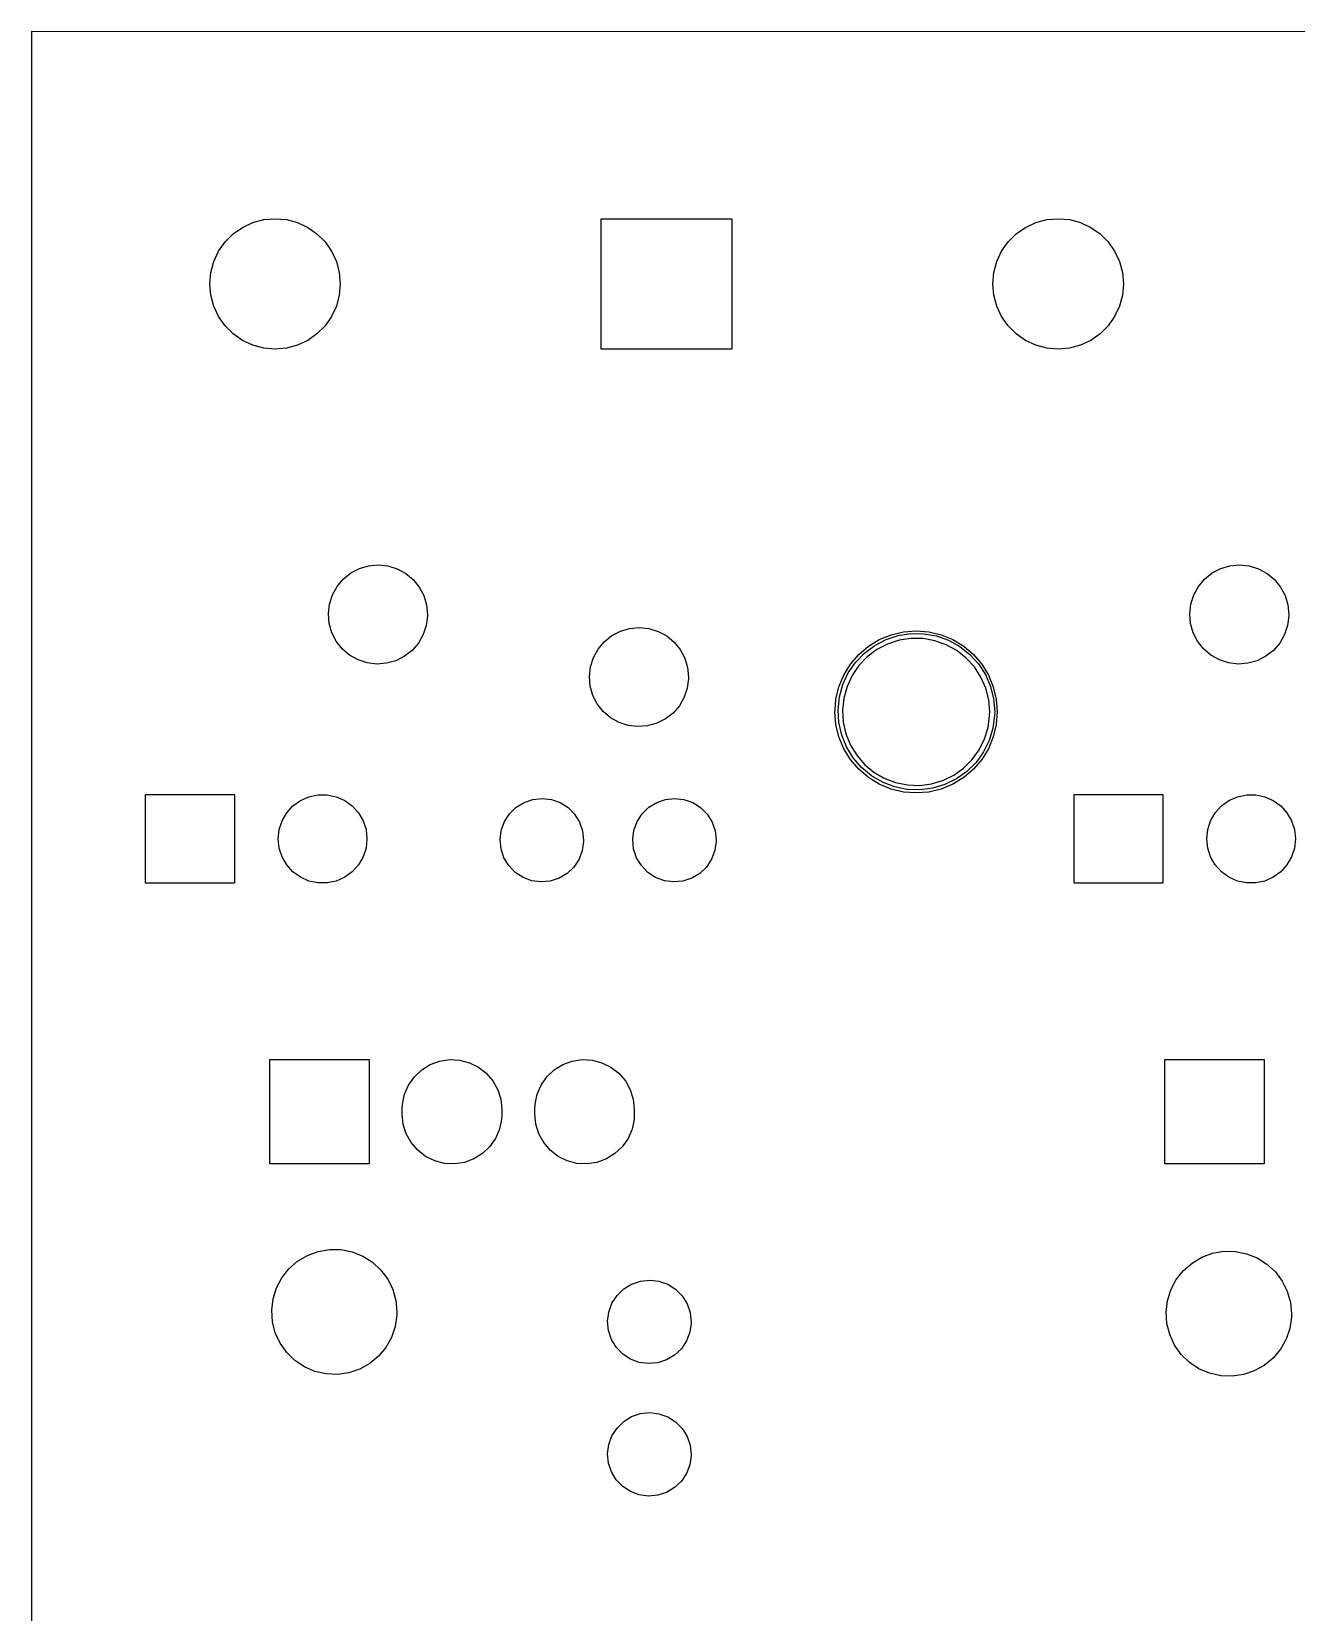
# Model space of a CAD drawing. Extents: x 10 to 287, y -200 to -10.
# Drawn here: x 33.57 to 57.79, y -67.12 to -36.83 of the extents above; entities that cross this region are included whole.
import ezdxf

# ---------------------------------------------------------------- set-up
doc = ezdxf.new("R2010")
doc.units = 0
doc.layers.add('BLACK', color=7, linetype='CONTINUOUS')

msp = doc.modelspace()

# ---------------------------------------------------------------- linework, layer by layer
at = {"layer": 'BLACK', "linetype": 'CONTINUOUS'}
for p, q in [((33.5663, -36.8309), (33.5659, -122.195)), ((206.771, -36.8788), (33.5663, -36.8309)), ((37.4254, -40.7078), (37.6039, -40.5828)), ((37.6039, -40.5828), (37.8014, -40.4907)), ((37.8014, -40.4907), (38.0118, -40.4343)), ((38.0118, -40.4343), (38.2289, -40.4153)), ((38.2289, -40.4153), (38.446, -40.4343)), ((38.446, -40.4343), (38.6564, -40.4907)), ((38.6564, -40.4907), (38.8539, -40.5828)), ((38.8539, -40.5828), (39.0324, -40.7078)), ((44.4789, -42.9153), (44.4789, -40.4153)), ((44.4789, -40.4153), (46.9789, -40.4153)), ((46.9789, -40.4153), (46.9789, -42.9153)), ((52.4254, -40.7078), (52.6039, -40.5828)), ((52.6039, -40.5828), (52.8014, -40.4907)), ((52.8014, -40.4907), (53.0118, -40.4343)), ((53.0118, -40.4343), (53.2289, -40.4153)), ((53.2289, -40.4153), (53.446, -40.4343)), ((53.446, -40.4343), (53.6564, -40.4907)), ((53.6564, -40.4907), (53.8539, -40.5828)), ((53.8539, -40.5828), (54.0324, -40.7078)), ((37.1464, -41.0403), (37.2713, -40.8619)), ((37.2713, -40.8619), (37.4254, -40.7078)), ((39.0324, -40.7078), (39.1865, -40.8619)), ((39.1865, -40.8619), (39.3114, -41.0403)), ((52.1464, -41.0403), (52.2713, -40.8619)), ((52.2713, -40.8619), (52.4254, -40.7078)), ((54.0324, -40.7078), (54.1865, -40.8619)), ((54.1865, -40.8619), (54.3114, -41.0403)), ((37.0543, -41.2378), (37.1464, -41.0403)), ((39.3114, -41.0403), (39.4035, -41.2378)), ((52.0543, -41.2378), (52.1464, -41.0403)), ((54.3114, -41.0403), (54.4035, -41.2378)), ((36.9789, -41.6653), (36.9979, -41.4483)), ((36.9979, -41.4483), (37.0543, -41.2378)), ((39.4035, -41.2378), (39.4599, -41.4483)), ((39.4599, -41.4483), (39.4789, -41.6653)), ((51.9789, -41.6653), (51.9979, -41.4483)), ((51.9979, -41.4483), (52.0543, -41.2378)), ((54.4035, -41.2378), (54.4599, -41.4483)), ((54.4599, -41.4483), (54.4789, -41.6653)), ((36.9979, -41.8824), (36.9789, -41.6653)), ((39.4789, -41.6653), (39.4599, -41.8824)), ((51.9979, -41.8824), (51.9789, -41.6653)), ((54.4789, -41.6653), (54.4599, -41.8824)), ((37.0543, -42.0929), (36.9979, -41.8824)), ((37.1464, -42.2903), (37.0543, -42.0929)), ((39.4035, -42.0929), (39.3114, -42.2903)), ((39.4599, -41.8824), (39.4035, -42.0929)), ((52.0543, -42.0929), (51.9979, -41.8824)), ((52.1464, -42.2903), (52.0543, -42.0929)), ((54.4035, -42.0929), (54.3114, -42.2903)), ((54.4599, -41.8824), (54.4035, -42.0929)), ((37.2713, -42.4688), (37.1464, -42.2903)), ((39.3114, -42.2903), (39.1865, -42.4688)), ((52.2713, -42.4688), (52.1464, -42.2903)), ((54.3114, -42.2903), (54.1865, -42.4688)), ((37.4254, -42.6229), (37.2713, -42.4688)), ((37.6039, -42.7479), (37.4254, -42.6229)), ((39.0324, -42.6229), (38.8539, -42.7479)), ((39.1865, -42.4688), (39.0324, -42.6229)), ((52.4254, -42.6229), (52.2713, -42.4688)), ((52.6039, -42.7479), (52.4254, -42.6229)), ((54.0324, -42.6229), (53.8539, -42.7479)), ((54.1865, -42.4688), (54.0324, -42.6229)), ((37.8014, -42.84), (37.6039, -42.7479)), ((38.0118, -42.8964), (37.8014, -42.84)), ((38.2289, -42.9153), (38.0118, -42.8964)), ((38.446, -42.8964), (38.2289, -42.9153)), ((38.6564, -42.84), (38.446, -42.8964)), ((38.8539, -42.7479), (38.6564, -42.84)), ((46.9789, -42.9153), (44.4789, -42.9153)), ((52.8014, -42.84), (52.6039, -42.7479)), ((53.0118, -42.8964), (52.8014, -42.84)), ((53.2289, -42.9153), (53.0118, -42.8964)), ((53.446, -42.8964), (53.2289, -42.9153)), ((53.6564, -42.84), (53.446, -42.8964)), ((53.8539, -42.7479), (53.6564, -42.84)), ((39.5353, -47.3213), (39.6798, -47.2051)), ((39.6798, -47.2051), (39.8441, -47.1192)), ((39.8441, -47.1192), (40.022, -47.0668)), ((40.022, -47.0668), (40.2066, -47.05)), ((40.2066, -47.05), (40.391, -47.0694)), ((40.391, -47.0694), (40.5681, -47.1242)), ((40.5681, -47.1242), (40.7312, -47.2124)), ((40.7312, -47.2124), (40.8741, -47.3306)), ((56.0353, -47.3213), (56.1798, -47.2051)), ((56.1798, -47.2051), (56.3441, -47.1192)), ((56.3441, -47.1192), (56.522, -47.0668)), ((56.522, -47.0668), (56.7066, -47.05)), ((56.7066, -47.05), (56.891, -47.0694)), ((56.891, -47.0694), (57.0681, -47.1242)), ((57.0681, -47.1242), (57.2312, -47.2124)), ((57.2312, -47.2124), (57.3741, -47.3306)), ((39.3268, -47.6258), (39.4161, -47.4633)), ((39.4161, -47.4633), (39.5353, -47.3213)), ((40.8741, -47.3306), (40.9913, -47.4743)), ((40.9913, -47.4743), (41.0783, -47.638)), ((55.8268, -47.6258), (55.9161, -47.4633)), ((55.9161, -47.4633), (56.0353, -47.3213)), ((57.3741, -47.3306), (57.4913, -47.4743)), ((57.4913, -47.4743), (57.5783, -47.638)), ((39.2501, -47.9867), (39.2708, -47.8025)), ((39.2708, -47.8025), (39.3268, -47.6258)), ((41.0783, -47.638), (41.1319, -47.8155)), ((41.1319, -47.8155), (41.15, -48)), ((55.7501, -47.9867), (55.7708, -47.8025)), ((55.7708, -47.8025), (55.8268, -47.6258)), ((57.5783, -47.638), (57.6319, -47.8155)), ((57.6319, -47.8155), (57.65, -48)), ((39.2656, -48.1715), (39.2501, -47.9867)), ((41.1496, -48.0265), (41.1264, -48.2105)), ((41.15, -48), (41.1496, -48.0265)), ((55.7656, -48.1715), (55.7501, -47.9867)), ((57.6496, -48.0265), (57.6264, -48.2105)), ((57.65, -48), (57.6496, -48.0265)), ((39.3167, -48.3497), (39.2656, -48.1715)), ((39.4015, -48.5146), (39.3167, -48.3497)), ((41.0679, -48.3864), (40.9763, -48.5476)), ((41.1264, -48.2105), (41.0679, -48.3864)), ((44.5353, -48.5213), (44.6798, -48.4051)), ((44.6798, -48.4051), (44.8441, -48.3192)), ((44.8441, -48.3192), (45.022, -48.2668)), ((45.022, -48.2668), (45.2066, -48.25)), ((45.2066, -48.25), (45.391, -48.2694)), ((45.391, -48.2694), (45.5681, -48.3242)), ((45.5681, -48.3242), (45.7312, -48.4124)), ((45.7312, -48.4124), (45.8741, -48.5306)), ((49.8029, -48.4805), (50.0283, -48.3871)), ((49.9335, -48.4789), (50.1671, -48.4025)), ((50.0283, -48.3871), (50.2656, -48.3302)), ((50.1671, -48.4025), (50.4101, -48.3654)), ((50.4105, -48.4597), (50.1821, -48.4946)), ((50.2656, -48.3302), (50.5089, -48.311)), ((50.4101, -48.3654), (50.6559, -48.3684)), ((50.6415, -48.4625), (50.4105, -48.4597)), ((50.5089, -48.311), (50.7521, -48.3302)), ((50.869, -48.503), (50.6415, -48.4625)), ((50.6559, -48.3684), (50.8979, -48.4115)), ((50.7521, -48.3302), (50.9894, -48.3871)), ((50.8979, -48.4115), (51.1296, -48.4935)), ((50.9894, -48.3871), (51.2148, -48.4805)), ((55.8167, -48.3497), (55.7656, -48.1715)), ((55.9015, -48.5146), (55.8167, -48.3497)), ((57.5679, -48.3864), (57.4763, -48.5476)), ((57.6264, -48.2105), (57.5679, -48.3864)), ((39.5166, -48.6599), (39.4015, -48.5146)), ((39.6578, -48.7801), (39.5166, -48.6599)), ((40.8551, -48.688), (40.709, -48.8021)), ((40.9763, -48.5476), (40.8551, -48.688)), ((44.3268, -48.8258), (44.4161, -48.6633)), ((44.4161, -48.6633), (44.5353, -48.5213)), ((45.8741, -48.5306), (45.9913, -48.6743)), ((45.9913, -48.6743), (46.0783, -48.838)), ((49.2508, -48.952), (49.4093, -48.7665)), ((49.349, -48.9177), (49.5188, -48.74)), ((49.4093, -48.7665), (49.5949, -48.608)), ((49.5188, -48.74), (49.7154, -48.5924)), ((49.7576, -48.6731), (49.5729, -48.8118)), ((49.5949, -48.608), (49.8029, -48.4805)), ((49.7154, -48.5924), (49.9335, -48.4789)), ((49.9625, -48.5664), (49.7576, -48.6731)), ((50.1821, -48.4946), (49.9625, -48.5664)), ((51.0868, -48.5801), (50.869, -48.503)), ((51.289, -48.6918), (51.0868, -48.5801)), ((51.1296, -48.4935), (51.3448, -48.6123)), ((51.2148, -48.4805), (51.4229, -48.608)), ((51.4704, -48.835), (51.289, -48.6918)), ((51.3448, -48.6123), (51.5377, -48.7647)), ((51.4229, -48.608), (51.6084, -48.7665)), ((51.5377, -48.7647), (51.7032, -48.9465)), ((51.6084, -48.7665), (51.7669, -48.952)), ((56.0166, -48.6599), (55.9015, -48.5146)), ((56.1578, -48.7801), (56.0166, -48.6599)), ((57.3551, -48.688), (57.209, -48.8021)), ((57.4763, -48.5476), (57.3551, -48.688)), ((39.8197, -48.8705), (39.6578, -48.7801)), ((39.996, -48.9278), (39.8197, -48.8705)), ((40.1801, -48.9498), (39.996, -48.9278)), ((40.365, -48.9356), (40.1801, -48.9498)), ((40.5435, -48.8857), (40.365, -48.9356)), ((40.709, -48.8021), (40.5435, -48.8857)), ((44.2501, -49.1867), (44.2708, -49.0025)), ((44.2708, -49.0025), (44.3268, -48.8258)), ((46.0783, -48.838), (46.1319, -49.0155)), ((46.1319, -49.0155), (46.15, -49.2)), ((49.1234, -49.1601), (49.2508, -48.952)), ((49.2105, -49.1208), (49.349, -48.9177)), ((49.4132, -48.9788), (49.283, -49.1697)), ((49.5729, -48.8118), (49.4132, -48.9788)), ((51.6258, -49.0059), (51.4704, -48.835)), ((51.7513, -49.1998), (51.6258, -49.0059)), ((51.7032, -48.9465), (51.8367, -49.1529)), ((51.7669, -48.952), (51.8944, -49.1601)), ((56.3197, -48.8705), (56.1578, -48.7801)), ((56.496, -48.9278), (56.3197, -48.8705)), ((56.6801, -48.9498), (56.496, -48.9278)), ((56.865, -48.9356), (56.6801, -48.9498)), ((57.0435, -48.8857), (56.865, -48.9356)), ((57.209, -48.8021), (57.0435, -48.8857)), ((44.2656, -49.3715), (44.2501, -49.1867)), ((44.3167, -49.5497), (44.2656, -49.3715)), ((46.1496, -49.2265), (46.1264, -49.4105)), ((46.15, -49.2), (46.1496, -49.2265)), ((49.03, -49.3855), (49.1234, -49.1601)), ((49.0413, -49.5806), (49.107, -49.3438)), ((49.107, -49.3438), (49.2105, -49.1208)), ((49.283, -49.1697), (49.1858, -49.3792)), ((51.8435, -49.4117), (51.7513, -49.1998)), ((51.8367, -49.1529), (51.9347, -49.3783)), ((51.8944, -49.1601), (51.9878, -49.3855)), ((44.4015, -49.7146), (44.3167, -49.5497)), ((46.0679, -49.5864), (45.9763, -49.7476)), ((46.1264, -49.4105), (46.0679, -49.5864)), ((48.9566, -49.8316), (48.973, -49.6228)), ((48.973, -49.6228), (49.03, -49.3855)), ((49.0152, -49.8251), (49.0413, -49.5806)), ((49.124, -49.6019), (49.0995, -49.8316)), ((49.1858, -49.3792), (49.124, -49.6019)), ((51.8997, -49.6358), (51.8435, -49.4117)), ((51.9187, -49.866), (51.8997, -49.6358)), ((51.9347, -49.3783), (51.9946, -49.6167)), ((51.9878, -49.3855), (52.0447, -49.6228)), ((51.9946, -49.6167), (52.0147, -49.8617)), ((52.0447, -49.6228), (52.0639, -49.866)), ((44.5166, -49.8599), (44.4015, -49.7146)), ((44.6578, -49.9801), (44.5166, -49.8599)), ((44.8197, -50.0705), (44.6578, -49.9801)), ((45.8551, -49.888), (45.709, -50.0021)), ((45.9763, -49.7476), (45.8551, -49.888)), ((48.9539, -49.866), (48.9566, -49.8316)), ((48.973, -50.1093), (48.9539, -49.866)), ((49.0293, -50.0705), (49.0152, -49.8251)), ((49.0995, -49.8316), (49.1128, -50.0623)), ((51.8868, -50.164), (51.917, -49.9349)), ((51.917, -49.9349), (51.9187, -49.866)), ((52.0129, -49.935), (51.9809, -50.1787)), ((52.0147, -49.8617), (52.0129, -49.935)), ((52.0639, -49.866), (52.0447, -50.1093)), ((44.996, -50.1278), (44.8197, -50.0705)), ((45.1801, -50.1498), (44.996, -50.1278)), ((45.365, -50.1356), (45.1801, -50.1498)), ((45.5435, -50.0857), (45.365, -50.1356)), ((45.709, -50.0021), (45.5435, -50.0857)), ((49.03, -50.3466), (48.973, -50.1093)), ((49.0834, -50.3103), (49.0293, -50.0705)), ((49.1128, -50.0623), (49.1636, -50.2876)), ((51.8197, -50.385), (51.8868, -50.164)), ((51.9809, -50.1787), (51.9094, -50.4139)), ((52.0447, -50.1093), (51.9878, -50.3466)), ((49.1234, -50.572), (49.03, -50.3466)), ((49.1758, -50.538), (49.0834, -50.3103)), ((49.2508, -50.78), (49.1234, -50.572)), ((49.1636, -50.2876), (49.2505, -50.5017)), ((49.3043, -50.7476), (49.1758, -50.538)), ((49.2505, -50.5017), (49.3712, -50.6987)), ((51.7173, -50.5922), (51.8197, -50.385)), ((51.8944, -50.572), (51.7669, -50.78)), ((51.9094, -50.4139), (51.8005, -50.6343)), ((51.9878, -50.3466), (51.8944, -50.572)), ((49.4093, -50.9656), (49.2508, -50.78)), ((49.4652, -50.9334), (49.3043, -50.7476)), ((49.3712, -50.6987), (49.5225, -50.8733)), ((49.5225, -50.8733), (49.7002, -51.0209)), ((51.4188, -50.9429), (51.5825, -50.7798)), ((51.657, -50.8339), (51.4829, -51.0074)), ((51.5825, -50.7798), (51.7173, -50.5922)), ((51.7669, -50.78), (51.6084, -50.9656)), ((51.8005, -50.6343), (51.657, -50.8339)), ((49.5949, -51.1241), (49.4093, -50.9656)), ((49.6544, -51.0904), (49.4652, -50.9334)), ((49.8029, -51.2516), (49.5949, -51.1241)), ((49.8666, -51.2145), (49.6544, -51.0904)), ((49.7002, -51.0209), (49.8997, -51.1375)), ((49.8997, -51.1375), (50.1155, -51.2199)), ((50.802, -51.245), (51.0233, -51.1787)), ((51.0233, -51.1787), (51.2308, -51.077)), ((51.2828, -51.1501), (51.062, -51.2583)), ((51.4229, -51.1241), (51.2148, -51.2516)), ((51.2308, -51.077), (51.4188, -50.9429)), ((51.4829, -51.0074), (51.2828, -51.1501)), ((51.6084, -50.9656), (51.4229, -51.1241)), ((35.75, -53.15), (35.75, -51.45)), ((35.75, -51.45), (37.45, -51.45)), ((37.45, -51.45), (37.45, -53.15)), ((38.715, -51.5639), (38.8773, -51.4916)), ((38.8773, -51.4916), (39.0512, -51.4547)), ((39.0512, -51.4547), (39.2288, -51.4547)), ((39.2288, -51.4547), (39.4027, -51.4916)), ((39.4027, -51.4916), (39.565, -51.5639)), ((50.0283, -51.3449), (49.8029, -51.2516)), ((50.0962, -51.3021), (49.8666, -51.2145)), ((50.2656, -51.4019), (50.0283, -51.3449)), ((50.3371, -51.3512), (50.0962, -51.3021)), ((50.1155, -51.2199), (50.3419, -51.2659)), ((50.5089, -51.421), (50.2656, -51.4019)), ((50.5828, -51.3602), (50.3371, -51.3512)), ((50.3419, -51.2659), (50.5728, -51.2744)), ((50.7521, -51.4019), (50.5089, -51.421)), ((50.5728, -51.2744), (50.802, -51.245)), ((50.8266, -51.3289), (50.5828, -51.3602)), ((50.9894, -51.3449), (50.7521, -51.4019)), ((51.062, -51.2583), (50.8266, -51.3289)), ((51.2148, -51.2516), (50.9894, -51.3449)), ((53.5357, -53.15), (53.5357, -51.45)), ((53.5357, -51.45), (55.2357, -51.45)), ((55.2357, -51.45), (55.2357, -53.15)), ((56.5007, -51.5639), (56.663, -51.4916)), ((56.663, -51.4916), (56.8368, -51.4547)), ((56.8368, -51.4547), (57.0145, -51.4547)), ((57.0145, -51.4547), (57.1884, -51.4916)), ((57.1884, -51.4916), (57.3507, -51.5639)), ((38.4523, -51.8004), (38.5712, -51.6683)), ((38.5712, -51.6683), (38.715, -51.5639)), ((39.565, -51.5639), (39.7088, -51.6683)), ((39.7088, -51.6683), (39.8277, -51.8004)), ((42.72, -51.8194), (42.8475, -51.6946)), ((42.8475, -51.6946), (42.9994, -51.6011)), ((42.9994, -51.6011), (43.1682, -51.5437)), ((43.1682, -51.5437), (43.3456, -51.525)), ((43.3456, -51.525), (43.5227, -51.5461)), ((43.5227, -51.5461), (43.6907, -51.606)), ((43.6907, -51.606), (43.8413, -51.7015)), ((43.8413, -51.7015), (43.967, -51.8281)), ((45.26, -51.8194), (45.3875, -51.6946)), ((45.3875, -51.6946), (45.5394, -51.6011)), ((45.5394, -51.6011), (45.7082, -51.5437)), ((45.7082, -51.5437), (45.8856, -51.525)), ((45.8856, -51.525), (46.0627, -51.5461)), ((46.0627, -51.5461), (46.2307, -51.606)), ((46.2307, -51.606), (46.3813, -51.7015)), ((46.3813, -51.7015), (46.507, -51.8281)), ((56.238, -51.8004), (56.3569, -51.6683)), ((56.3569, -51.6683), (56.5007, -51.5639)), ((57.3507, -51.5639), (57.4945, -51.6683)), ((57.4945, -51.6683), (57.6134, -51.8004)), ((38.3086, -52.1233), (38.3635, -51.9543)), ((38.3635, -51.9543), (38.4523, -51.8004)), ((39.8277, -51.8004), (39.9165, -51.9543)), ((39.9165, -51.9543), (39.9714, -52.1233)), ((42.5624, -52.1369), (42.6234, -51.9693)), ((42.6234, -51.9693), (42.72, -51.8194)), ((43.967, -51.8281), (44.0615, -51.9793)), ((44.0615, -51.9793), (44.1201, -52.1478)), ((45.1024, -52.1369), (45.1634, -51.9693)), ((45.1634, -51.9693), (45.26, -51.8194)), ((46.507, -51.8281), (46.6015, -51.9793)), ((46.6015, -51.9793), (46.6601, -52.1478)), ((56.0943, -52.1233), (56.1492, -51.9543)), ((56.1492, -51.9543), (56.238, -51.8004)), ((57.6134, -51.8004), (57.7022, -51.9543)), ((57.7022, -51.9543), (57.7571, -52.1233)), ((38.29, -52.3), (38.3086, -52.1233)), ((38.3086, -52.4767), (38.29, -52.3)), ((39.9714, -52.1233), (39.99, -52.3)), ((39.99, -52.3), (39.9714, -52.4767)), ((42.5401, -52.3138), (42.5624, -52.1369)), ((42.5575, -52.4913), (42.5401, -52.3138)), ((44.1397, -52.3473), (44.1149, -52.524)), ((44.1201, -52.1478), (44.14, -52.325)), ((44.14, -52.325), (44.1397, -52.3473)), ((45.0801, -52.3138), (45.1024, -52.1369)), ((45.0975, -52.4913), (45.0801, -52.3138)), ((46.6797, -52.3473), (46.6549, -52.524)), ((46.6601, -52.1478), (46.68, -52.325)), ((46.68, -52.325), (46.6797, -52.3473)), ((56.0757, -52.3), (56.0943, -52.1233)), ((56.0943, -52.4767), (56.0757, -52.3)), ((57.7571, -52.1233), (57.7757, -52.3)), ((57.7757, -52.3), (57.7571, -52.4767)), ((38.3635, -52.6457), (38.3086, -52.4767)), ((38.4523, -52.7996), (38.3635, -52.6457)), ((39.9165, -52.6457), (39.8277, -52.7996)), ((39.9714, -52.4767), (39.9165, -52.6457)), ((42.6138, -52.6606), (42.5575, -52.4913)), ((42.7062, -52.8131), (42.6138, -52.6606)), ((44.0515, -52.6907), (43.9528, -52.8392)), ((44.1149, -52.524), (44.0515, -52.6907)), ((45.1538, -52.6606), (45.0975, -52.4913)), ((45.2462, -52.8131), (45.1538, -52.6606)), ((46.5915, -52.6907), (46.4928, -52.8392)), ((46.6549, -52.524), (46.5915, -52.6907)), ((56.1492, -52.6457), (56.0943, -52.4767)), ((56.238, -52.7996), (56.1492, -52.6457)), ((57.7022, -52.6457), (57.6134, -52.7996)), ((57.7571, -52.4767), (57.7022, -52.6457)), ((38.5712, -52.9317), (38.4523, -52.7996)), ((38.715, -53.0361), (38.5712, -52.9317)), ((39.7088, -52.9317), (39.565, -53.0361)), ((39.8277, -52.7996), (39.7088, -52.9317)), ((42.8301, -52.9414), (42.7062, -52.8131)), ((42.9793, -53.0391), (42.8301, -52.9414)), ((43.8237, -52.9622), (43.6705, -53.0535)), ((43.9528, -52.8392), (43.8237, -52.9622)), ((45.3701, -52.9414), (45.2462, -52.8131)), ((45.5193, -53.0391), (45.3701, -52.9414)), ((46.3637, -52.9622), (46.2105, -53.0535)), ((46.4928, -52.8392), (46.3637, -52.9622)), ((56.3569, -52.9317), (56.238, -52.7996)), ((56.5007, -53.0361), (56.3569, -52.9317)), ((57.4945, -52.9317), (57.3507, -53.0361)), ((57.6134, -52.7996), (57.4945, -52.9317)), ((37.45, -53.15), (35.75, -53.15)), ((38.8773, -53.1084), (38.715, -53.0361)), ((39.0512, -53.1453), (38.8773, -53.1084)), ((39.2288, -53.1453), (39.0512, -53.1453)), ((39.4027, -53.1084), (39.2288, -53.1453)), ((39.565, -53.0361), (39.4027, -53.1084)), ((43.1465, -53.1012), (42.9793, -53.0391)), ((43.3232, -53.1248), (43.1465, -53.1012)), ((43.5009, -53.1087), (43.3232, -53.1248)), ((43.6705, -53.0535), (43.5009, -53.1087)), ((45.6865, -53.1012), (45.5193, -53.0391)), ((45.8632, -53.1248), (45.6865, -53.1012)), ((46.0409, -53.1087), (45.8632, -53.1248)), ((46.2105, -53.0535), (46.0409, -53.1087)), ((55.2357, -53.15), (53.5357, -53.15)), ((56.663, -53.1084), (56.5007, -53.0361)), ((56.8368, -53.1453), (56.663, -53.1084)), ((57.0145, -53.1453), (56.8368, -53.1453)), ((57.1884, -53.1084), (57.0145, -53.1453)), ((57.3507, -53.0361), (57.1884, -53.1084)), ((38.1264, -58.5296), (38.1264, -56.5296)), ((38.1264, -56.5296), (40.0314, -56.5296)), ((40.0314, -56.5296), (40.0314, -58.5296)), ((41.0377, -56.7274), (41.2013, -56.626)), ((41.2013, -56.626), (41.382, -56.5595)), ((41.382, -56.5595), (41.5723, -56.5307)), ((41.5723, -56.5307), (41.7646, -56.5408)), ((41.7646, -56.5408), (41.9509, -56.5893)), ((41.9509, -56.5893), (42.1236, -56.6743)), ((43.5777, -56.7274), (43.7413, -56.626)), ((43.7413, -56.626), (43.922, -56.5595)), ((43.922, -56.5595), (44.1123, -56.5307)), ((44.1123, -56.5307), (44.3046, -56.5408)), ((44.3046, -56.5408), (44.4909, -56.5893)), ((44.4909, -56.5893), (44.6636, -56.6743)), ((55.2714, -58.5296), (55.2714, -56.5296)), ((55.2714, -56.5296), (57.1764, -56.5296)), ((57.1764, -56.5296), (57.1764, -58.5296)), ((40.7874, -57.0174), (40.8978, -56.8597)), ((40.8978, -56.8597), (41.0377, -56.7274)), ((42.1236, -56.6743), (42.2757, -56.7923)), ((42.2757, -56.7923), (42.401, -56.9385)), ((42.401, -56.9385), (42.4943, -57.1069)), ((43.3274, -57.0174), (43.4378, -56.8597)), ((43.4378, -56.8597), (43.5777, -56.7274)), ((44.6636, -56.6743), (44.8157, -56.7923)), ((44.8157, -56.7923), (44.941, -56.9385)), ((44.941, -56.9385), (45.0343, -57.1069)), ((40.6716, -57.3825), (40.711, -57.1941)), ((40.711, -57.1941), (40.7874, -57.0174)), ((42.4943, -57.1069), (42.5519, -57.2906)), ((43.2116, -57.3825), (43.251, -57.1941)), ((43.251, -57.1941), (43.3274, -57.0174)), ((45.0343, -57.1069), (45.0919, -57.2906)), ((40.6664, -57.4821), (40.6716, -57.3825)), ((40.6664, -57.5771), (40.6664, -57.4821)), ((42.5519, -57.2906), (42.5714, -57.4821)), ((42.5714, -57.4821), (42.5714, -57.5771)), ((43.2064, -57.4821), (43.2116, -57.3825)), ((43.2064, -57.5771), (43.2064, -57.4821)), ((45.0919, -57.2906), (45.1114, -57.4821)), ((45.1114, -57.4821), (45.1114, -57.5771)), ((40.6858, -57.7686), (40.6664, -57.5771)), ((40.7434, -57.9523), (40.6858, -57.7686)), ((42.5661, -57.6767), (42.5268, -57.8651)), ((42.5714, -57.5771), (42.5661, -57.6767)), ((43.2258, -57.7686), (43.2064, -57.5771)), ((43.2834, -57.9523), (43.2258, -57.7686)), ((45.1061, -57.6767), (45.0668, -57.8651)), ((45.1114, -57.5771), (45.1061, -57.6767)), ((40.8367, -58.1207), (40.7434, -57.9523)), ((40.962, -58.2669), (40.8367, -58.1207)), ((42.4503, -58.0418), (42.3399, -58.1995)), ((42.5268, -57.8651), (42.4503, -58.0418)), ((43.3767, -58.1207), (43.2834, -57.9523)), ((43.502, -58.2669), (43.3767, -58.1207)), ((44.9903, -58.0418), (44.8799, -58.1995)), ((45.0668, -57.8651), (44.9903, -58.0418)), ((41.1141, -58.3849), (40.962, -58.2669)), ((41.2869, -58.4699), (41.1141, -58.3849)), ((42.0364, -58.4332), (41.8557, -58.4997)), ((42.2, -58.3318), (42.0364, -58.4332)), ((42.3399, -58.1995), (42.2, -58.3318)), ((43.6541, -58.3849), (43.502, -58.2669)), ((43.8269, -58.4699), (43.6541, -58.3849)), ((44.5764, -58.4332), (44.3957, -58.4997)), ((44.74, -58.3318), (44.5764, -58.4332)), ((44.8799, -58.1995), (44.74, -58.3318)), ((40.0314, -58.5296), (38.1264, -58.5296)), ((41.4731, -58.5184), (41.2869, -58.4699)), ((41.6654, -58.5285), (41.4731, -58.5184)), ((41.8557, -58.4997), (41.6654, -58.5285)), ((44.0131, -58.5184), (43.8269, -58.4699)), ((44.2054, -58.5285), (44.0131, -58.5184)), ((44.3957, -58.4997), (44.2054, -58.5285)), ((57.1764, -58.5296), (55.2714, -58.5296)), ((38.8475, -60.2816), (39.0535, -60.2055)), ((39.0535, -60.2055), (39.2699, -60.1684)), ((39.2699, -60.1684), (39.4895, -60.1712)), ((39.4895, -60.1712), (39.7049, -60.2141)), ((39.7049, -60.2141), (39.9089, -60.2954)), ((55.9834, -60.3169), (56.1894, -60.2409)), ((56.1894, -60.2409), (56.4058, -60.2037)), ((56.4058, -60.2037), (56.6254, -60.2066)), ((56.6254, -60.2066), (56.8408, -60.2494)), ((56.8408, -60.2494), (57.0448, -60.3308)), ((38.3577, -60.7111), (38.4936, -60.5386)), ((38.4936, -60.5386), (38.6587, -60.3938)), ((38.6587, -60.3938), (38.8475, -60.2816)), ((39.9089, -60.2954), (40.0946, -60.4126)), ((40.0946, -60.4126), (40.2558, -60.5617)), ((40.2558, -60.5617), (40.3872, -60.7377)), ((55.4936, -60.7464), (55.6296, -60.574)), ((55.6296, -60.574), (55.7947, -60.4292)), ((55.7947, -60.4292), (55.9834, -60.3169)), ((57.0448, -60.3308), (57.2305, -60.448)), ((57.2305, -60.448), (57.3918, -60.597)), ((38.2554, -60.9054), (38.3577, -60.7111)), ((40.3872, -60.7377), (40.4844, -60.9346)), ((44.9075, -60.9246), (45.0594, -60.8311)), ((45.0594, -60.8311), (45.2282, -60.7737)), ((45.2282, -60.7737), (45.4056, -60.755)), ((45.4056, -60.755), (45.5827, -60.7761)), ((45.5827, -60.7761), (45.7507, -60.836)), ((45.7507, -60.836), (45.9013, -60.9315)), ((55.3913, -60.9408), (55.4936, -60.7464)), ((57.3918, -60.597), (57.5232, -60.773)), ((57.5232, -60.773), (57.6203, -60.97)), ((38.1645, -61.3332), (38.1903, -61.1152)), ((38.1903, -61.1152), (38.2554, -60.9054)), ((40.4844, -60.9346), (40.544, -61.146)), ((40.544, -61.146), (40.5641, -61.3647)), ((44.6834, -61.1993), (44.78, -61.0494)), ((44.78, -61.0494), (44.9075, -60.9246)), ((45.9013, -60.9315), (46.027, -61.0581)), ((46.027, -61.0581), (46.1215, -61.2093)), ((55.3004, -61.3686), (55.3262, -61.1505)), ((55.3262, -61.1505), (55.3913, -60.9408)), ((57.6203, -60.97), (57.6799, -61.1813)), ((57.6799, -61.1813), (57.7, -61.4)), ((38.1788, -61.5524), (38.1645, -61.3332)), ((40.5624, -61.4275), (40.5309, -61.6448)), ((40.5641, -61.3647), (40.5624, -61.4275)), ((44.6001, -61.5438), (44.6224, -61.3669)), ((44.6224, -61.3669), (44.6834, -61.1993)), ((46.1215, -61.2093), (46.1801, -61.3778)), ((46.1801, -61.3778), (46.2, -61.555)), ((55.3148, -61.5877), (55.3004, -61.3686)), ((57.6984, -61.4628), (57.6668, -61.6801)), ((57.7, -61.4), (57.6984, -61.4628)), ((38.2329, -61.7652), (38.1788, -61.5524)), ((38.3248, -61.9647), (38.2329, -61.7652)), ((40.5309, -61.6448), (40.4603, -61.8527)), ((44.6175, -61.7213), (44.6001, -61.5438)), ((44.6738, -61.8906), (44.6175, -61.7213)), ((46.1749, -61.754), (46.1115, -61.9207)), ((46.1997, -61.5773), (46.1749, -61.754)), ((46.2, -61.555), (46.1997, -61.5773)), ((55.3688, -61.8006), (55.3148, -61.5877)), ((57.6668, -61.6801), (57.5963, -61.8881)), ((38.4516, -62.144), (38.3248, -61.9647)), ((40.353, -62.0443), (40.2126, -62.2132)), ((40.4603, -61.8527), (40.353, -62.0443)), ((44.7662, -62.0431), (44.6738, -61.8906)), ((44.8901, -62.1714), (44.7662, -62.0431)), ((46.0128, -62.0692), (45.8837, -62.1922)), ((46.1115, -61.9207), (46.0128, -62.0692)), ((55.4608, -62), (55.3688, -61.8006)), ((55.5875, -62.1793), (55.4608, -62)), ((57.489, -62.0797), (57.3485, -62.2485)), ((57.5963, -61.8881), (57.489, -62.0797)), ((38.6089, -62.2972), (38.4516, -62.144)), ((38.7915, -62.4192), (38.6089, -62.2972)), ((40.0438, -62.3536), (39.8522, -62.4609)), ((40.2126, -62.2132), (40.0438, -62.3536)), ((45.0393, -62.2691), (44.8901, -62.1714)), ((45.2065, -62.3312), (45.0393, -62.2691)), ((45.3832, -62.3548), (45.2065, -62.3312)), ((45.5609, -62.3387), (45.3832, -62.3548)), ((45.7305, -62.2835), (45.5609, -62.3387)), ((45.8837, -62.1922), (45.7305, -62.2835)), ((55.7448, -62.3326), (55.5875, -62.1793)), ((55.9274, -62.4546), (55.7448, -62.3326)), ((57.1797, -62.389), (56.9881, -62.4963)), ((57.3485, -62.2485), (57.1797, -62.389)), ((38.9933, -62.5059), (38.7915, -62.4192)), ((39.2074, -62.5544), (38.9933, -62.5059)), ((39.4269, -62.563), (39.2074, -62.5544)), ((39.6442, -62.5315), (39.4269, -62.563)), ((39.8522, -62.4609), (39.6442, -62.5315)), ((56.1292, -62.5413), (55.9274, -62.4546)), ((56.3434, -62.5897), (56.1292, -62.5413)), ((56.5628, -62.5984), (56.3434, -62.5897)), ((56.7801, -62.5668), (56.5628, -62.5984)), ((56.9881, -62.4963), (56.7801, -62.5668)), ((45.2282, -63.3137), (45.4056, -63.295)), ((45.4056, -63.295), (45.5827, -63.3161)), ((44.6834, -63.7393), (44.78, -63.5894)), ((44.78, -63.5894), (44.9075, -63.4646)), ((44.9075, -63.4646), (45.0594, -63.3711)), ((45.0594, -63.3711), (45.2282, -63.3137)), ((45.5827, -63.3161), (45.7507, -63.376)), ((45.7507, -63.376), (45.9013, -63.4715)), ((45.9013, -63.4715), (46.027, -63.5981)), ((46.027, -63.5981), (46.1215, -63.7493)), ((44.6001, -64.0838), (44.6224, -63.9069)), ((44.6224, -63.9069), (44.6834, -63.7393)), ((46.1215, -63.7493), (46.1801, -63.9178)), ((44.6175, -64.2613), (44.6001, -64.0838)), ((46.1997, -64.1173), (46.1749, -64.294)), ((46.1801, -63.9178), (46.2, -64.095)), ((46.2, -64.095), (46.1997, -64.1173)), ((44.6738, -64.4306), (44.6175, -64.2613)), ((44.7662, -64.5831), (44.6738, -64.4306)), ((46.1115, -64.4607), (46.0128, -64.6092)), ((46.1749, -64.294), (46.1115, -64.4607)), ((44.8901, -64.7114), (44.7662, -64.5831)), ((45.0393, -64.8091), (44.8901, -64.7114)), ((45.2065, -64.8712), (45.0393, -64.8091)), ((45.7305, -64.8235), (45.5609, -64.8787)), ((45.8837, -64.7322), (45.7305, -64.8235)), ((46.0128, -64.6092), (45.8837, -64.7322)), ((45.3832, -64.8948), (45.2065, -64.8712)), ((45.5609, -64.8787), (45.3832, -64.8948))]:
    msp.add_line(p, q, dxfattribs=at)

doc.saveas('drawing.dxf')
